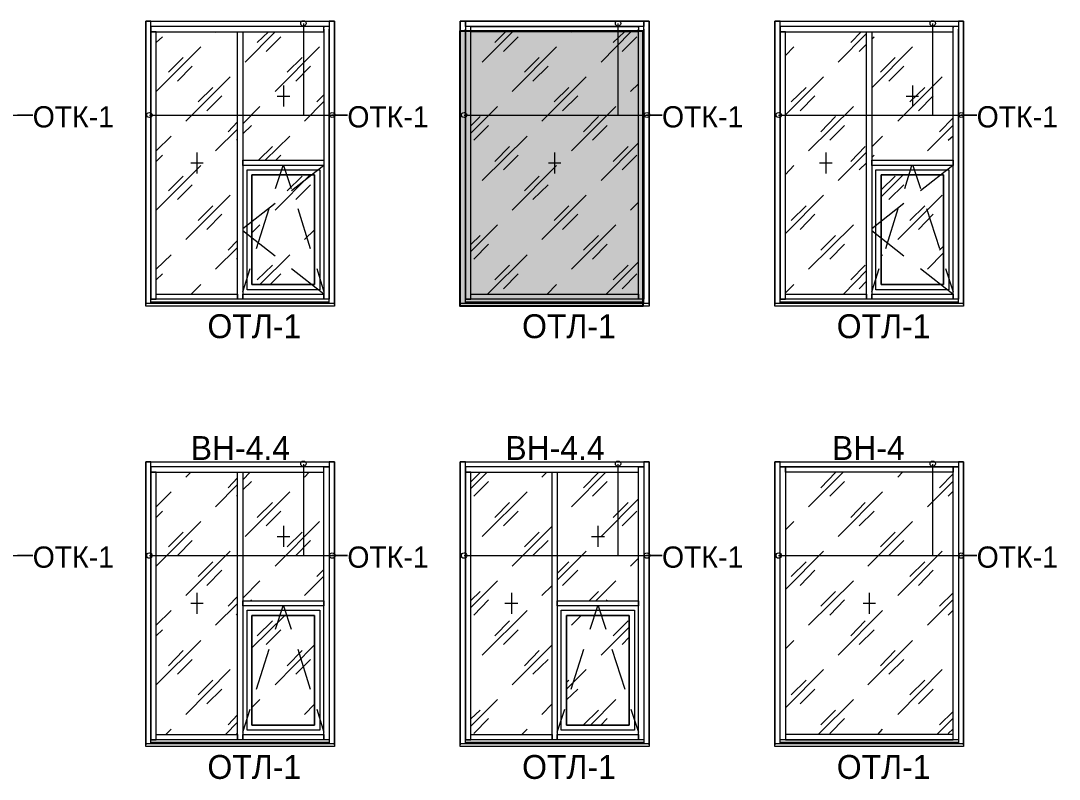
# Model space of a CAD drawing. Header units: millimetres. Extents: x 2294 to 908349, y -83289 to 219220.
# Drawn here: x 349630 to 359859, y -32815 to -25345 of the extents above; entities that cross this region are included whole.
import ezdxf

# ---------------------------------------------------------------- set-up
doc = ezdxf.new("R2010")
doc.units = ezdxf.units.MM
doc.layers.add('PDF _Геометрия', color=7, linetype='Continuous')
doc.layers.add('PDF _Текст', color=7, linetype='Continuous')

msp = doc.modelspace()

# ---------------------------------------------------------------- hatches: boundary and pattern name
at = {"transparency": 33554551}
h = msp.add_hatch(color=3, dxfattribs=at)
h.dxf.hatch_style = 1
h.paths.add_polyline_path([(353958.2, -25442.1), (355757.2, -25442.1), (355757.2, -28155.5), (353958.2, -28155.5)])

# ---------------------------------------------------------------- linework, layer by layer
msp.add_lwpolyline([(353958.2, -25442.1), (355757.2, -25442.1), (355757.2, -28155.5), (353958.2, -28155.5)], close=True)
at = {"layer": 'PDF _Геометрия', "lineweight": 9}
for points in [[(350911.2, -28129.3), (350911.2, -28059.3), (350911.2, -26743.5), (350911.2, -28085.6), (350963.7, -28085.6), (350963.7, -26743.5), (350963.7, -25453.9), (350911.2, -25453.9), (350911.2, -26743.5), (350911.2, -25427.7), (350911.2, -25349), (350863.1, -25349), (350863.1, -25427.7), (350863.1, -26743.5), (350863.1, -28059.3), (350863.1, -28138), (350863.1, -25349), (352721, -25349), (352721, -28138), (352721, -28059.3), (352721, -26743.5), (352721, -25427.7), (352721, -25349), (352668.6, -25349), (352668.6, -25427.7)], [(355768, -25427.7), (355768, -25349), (355820.5, -25349), (355820.5, -25427.7), (355820.5, -28059.3), (355820.5, -28138), (355820.5, -25349), (353958.2, -25349), (353958.2, -28138), (353958.2, -28059.3), (353958.2, -25427.7), (353958.2, -25349), (354010.6, -25349), (354010.6, -25427.7), (354010.6, -28085.6), (354063.1, -28085.6), (354063.1, -25427.7)], [(357110.1, -28129.3), (357110.1, -28059.3), (357110.1, -26743.5), (357110.1, -28085.6), (357162.6, -28085.6), (357162.6, -26743.5), (357162.6, -25453.9), (357110.1, -25453.9), (357110.1, -26743.5), (357110.1, -25427.7), (357110.1, -25349), (357057.6, -25349), (357057.6, -25427.7), (357057.6, -26743.5), (357057.6, -28059.3), (357057.6, -28138), (357057.6, -25349), (358915.6, -25349), (358915.6, -28138), (358915.6, -28059.3), (358915.6, -26743.5), (358915.6, -25427.7), (358915.6, -25349), (358867.5, -25349), (358867.5, -25427.7), (358867.5, -26743.5), (358867.5, -25427.7)], [(349315.6, -25370.8), (349315.6, -26275.7), (349748.4, -26275.7), (349599.7, -26275.7)], [(350963.7, -25458.3), (350968, -25453.9)], [(351549.5, -25458.3), (351553.8, -25453.9)], [(352616.1, -25427.7), (352616.1, -26743.5), (352616.1, -28085.6), (351816.1, -28085.6), (351816.1, -28037.5), (352616.1, -28037.5)], [(351842.3, -25751.2), (352135.2, -25453.9)], [(351960.4, -25558.8), (352069.7, -25453.9)], [(352668.6, -28129.3), (352668.6, -28059.3), (352668.6, -26743.5), (352668.6, -25427.7), (352668.6, -26743.5), (352668.6, -28085.6), (352616.1, -28085.6), (352616.1, -28037.5), (352297, -27788.3)], [(352415, -25370.8), (352415, -26275.7), (352847.8, -26275.7), (352694.8, -26275.7)], [(352616.1, -25401.4), (352616.1, -25410.2)], [(354010.6, -28129.3), (354010.6, -28059.3), (354010.6, -25427.7)], [(355715.6, -25410.2), (355715.6, -25401.4), (355715.6, -25453.9), (354063.1, -25453.9), (354063.1, -25401.4), (355715.6, -25401.4)], [(354063.1, -25410.2), (354063.1, -25401.4)], [(354176.8, -25751.2), (354474, -25453.9)], [(354299.2, -25558.8), (354404.1, -25453.9)], [(355055.5, -25458.3), (355059.8, -25453.9)], [(355348.3, -25751.2), (355641.2, -25453.9)], [(355466.4, -25558.8), (355575.7, -25453.9)], [(355510.1, -25370.8), (355510.1, -26275.7), (355947.3, -26275.7), (355794.3, -26275.7)], [(355768, -28129.3), (355768, -28059.3), (355768, -25427.7), (355768, -28085.6), (355715.6, -28085.6), (355715.6, -25427.7)], [(357389.9, -25458.3), (357394.2, -25453.9)], [(357805.2, -25558.8), (357910.1, -25453.9)], [(357888.2, -26813.5), (357962.6, -26743.5), (357962.6, -25453.9), (358015, -25453.9), (358015, -26743.5), (358015, -28085.6), (357962.6, -28085.6), (357962.6, -26743.5)], [(358561.5, -25458.3), (358561.5, -25453.9)], [(358609.5, -25370.8), (358609.5, -26275.7), (359046.7, -26275.7), (358893.7, -26275.7)], [(358815, -25401.4), (358815, -25410.2)], [(358867.5, -28129.3), (358867.5, -28059.3), (358867.5, -26743.5), (358867.5, -28085.6), (358815, -28085.6), (358815, -26743.5), (358815, -25427.7)], [(350963.7, -25558.8), (351024.9, -25502)], [(352047.8, -25646.2), (352192.1, -25502)], [(354386.6, -25646.2), (354530.9, -25502)], [(355553.8, -25646.2), (355698.1, -25502)], [(357682.8, -25751.2), (357962.6, -25471.4)], [(358015, -25523.8), (358036.9, -25502)], [(350963.7, -26039.7), (351405.2, -25602.5)], [(352135.2, -26039.7), (352572.4, -25602.5)], [(354469.7, -26039.7), (354906.8, -25602.5)], [(357162.6, -25685.6), (357245.6, -25602.5)], [(357888.2, -25646.2), (357962.6, -25576.3)], [(358015, -26004.7), (358412.8, -25602.5)], [(351086.1, -25851.7), (351230.3, -25707.4)], [(352253.3, -25851.7), (352401.9, -25707.4)], [(354592.1, -25851.7), (354736.3, -25707.4)], [(358098.1, -25851.7), (358242.3, -25707.4)], [(351173.5, -25939.1), (351317.8, -25790.5)], [(352340.7, -25939.1), (352485, -25790.5)], [(354675.1, -25939.1), (354823.8, -25790.5)], [(358181.1, -25939.1), (358329.8, -25790.5)], [(351256.6, -26332.6), (351693.7, -25895.4)], [(354762.6, -26332.6), (355199.7, -25895.4)], [(355636.9, -26039.7), (355715.6, -25965.4)], [(357162.6, -26271.4), (357538.5, -25895.4)], [(358268.6, -26332.6), (358705.7, -25895.4)], [(351379, -26144.6), (351523.2, -26000.3)], [(351462, -26232), (351610.7, -26083.4)], [(352218.3, -25982.9), (352218.3, -26188.3)], [(352546.2, -26144.6), (352616.1, -26074.7)], [(354885, -26144.6), (355029.2, -26000.3)], [(354968, -26232), (355116.7, -26083.4)], [(357219.4, -26144.6), (357368, -26000.3)], [(357306.8, -26232), (357451.1, -26083.4)], [(358386.6, -26144.6), (358535.2, -26000.3)], [(358412.8, -25982.9), (358412.8, -26188.3)], [(358474, -26232), (358618.3, -26083.4)], [(352157.1, -26087.8), (352279.5, -26087.8)], [(352423.8, -26332.6), (352616.1, -26140.2)], [(358351.6, -26087.8), (358474, -26087.8)], [(347798.6, -26275.7), (349748.4, -26275.7)], [(350898.1, -26275.7), (352847.8, -26275.7)], [(351816.1, -26358.8), (351986.6, -26188.3)], [(353997.5, -26275.7), (355947.3, -26275.7)], [(354063.1, -26450.6), (354325.4, -26188.3)], [(355055.5, -26625.5), (355492.6, -26188.3)], [(357092.6, -26275.7), (359046.7, -26275.7)], [(357389.9, -26625.5), (357831.4, -26188.3)], [(351671.9, -26437.5), (351763.7, -26341.3)], [(351816.1, -26459.4), (351903.5, -26376.3)], [(354063.1, -26380.7), (354154.9, -26288.9)], [(354093.7, -26520.6), (354238, -26376.3)], [(355173.5, -26437.5), (355322.1, -26288.9)], [(355260.9, -26520.6), (355405.2, -26376.3)], [(357512.3, -26437.5), (357656.5, -26288.9)], [(357599.7, -26520.6), (357744, -26376.3)], [(358561.5, -26625.5), (358815, -26371.9)], [(358679.5, -26437.5), (358815, -26302)], [(350963.7, -26625.5), (351112.3, -26481.2)], [(351549.5, -26625.5), (351763.7, -26411.3)], [(352039.1, -26717.3), (352279.5, -26481.2)], [(354176.8, -26918.4), (354618.3, -26481.2)], [(358015, -26586.1), (358119.9, -26481.2)], [(358766.9, -26520.6), (358815, -26476.8)], [(351754.9, -26520.6), (351763.7, -26511.8)], [(351973.5, -26717.3), (352109, -26581.8)], [(354299.2, -26730.4), (354443.4, -26581.8)], [(355348.3, -26918.4), (355715.6, -26546.8)], [(355466.4, -26730.4), (355615, -26581.8)], [(357805.2, -26730.4), (357949.4, -26581.8)], [(350963.7, -26730.4), (351024.9, -26669.2)], [(351365.8, -26643), (351365.8, -26848.4)], [(352144, -26717.3), (352192.1, -26669.2)], [(354386.6, -26813.5), (354530.9, -26669.2)], [(354889.3, -26643), (354889.3, -26848.4)], [(355553.8, -26813.5), (355698.1, -26669.2)], [(357560.4, -26643), (357560.4, -26848.4)], [(357682.8, -26918.4), (357962.6, -26638.6)], [(358015, -26691), (358036.9, -26669.2)], [(350963.7, -27211.3), (351405.2, -26769.7)], [(351304.6, -26743.5), (351427, -26743.5)], [(352139.6, -26997.1), (352213.9, -26769.7)], [(352218.3, -26769.7), (352292.6, -26997.1)], [(352616.1, -26769.7), (352297, -27018.9)], [(354469.7, -27211.3), (354906.8, -26769.7)], [(354828.1, -26743.5), (354950.5, -26743.5)], [(357162.6, -26857.2), (357245.6, -26769.7)], [(357499.2, -26743.5), (357621.6, -26743.5)], [(358338.5, -26997.1), (358408.5, -26769.7)], [(358417.2, -26769.7), (358491.5, -26997.1)], [(358810.6, -26769.7), (358491.5, -27018.9)], [(351086.1, -27018.9), (351230.3, -26874.7)], [(352135.2, -27211.3), (352480.6, -26861.5)], [(352253.3, -27018.9), (352401.9, -26874.7)], [(354592.1, -27018.9), (354736.3, -26874.7)], [(358106.8, -27080.1), (358321, -26861.5)], [(358106.8, -27010.2), (358242.3, -26874.7)], [(351173.5, -27106.3), (351317.8, -26962.1)], [(352340.7, -27106.3), (352485, -26962.1)], [(354675.1, -27106.3), (354823.8, -26962.1)], [(358181.1, -27106.3), (358329.8, -26962.1)], [(351256.6, -27499.8), (351693.7, -27062.6)], [(354762.6, -27499.8), (355199.7, -27062.6)], [(357162.6, -27438.6), (357538.5, -27062.6)], [(358268.6, -27499.8), (358705.7, -27062.6)], [(351379, -27311.8), (351523.2, -27167.5)], [(352135.2, -27145.7), (351816.1, -27394.9)], [(351951.6, -27587.2), (352078.4, -27193.8)], [(352358.2, -27193.8), (352480.6, -27587.2)], [(354885, -27311.8), (355029.2, -27167.5)], [(355636.9, -27211.3), (355715.6, -27132.6)], [(357219.4, -27311.8), (357368, -27167.5)], [(358329.8, -27145.7), (358015, -27394.9)], [(358150.5, -27587.2), (358272.9, -27193.8)], [(358386.6, -27311.8), (358535.2, -27167.5)], [(358552.7, -27193.8), (358679.5, -27587.2)], [(351462, -27399.2), (351610.7, -27250.6)], [(354968, -27399.2), (355116.7, -27250.6)], [(357306.8, -27399.2), (357451.1, -27250.6)], [(358474, -27399.2), (358618.3, -27250.6)], [(352135.2, -27661.5), (351816.1, -27412.4)], [(351907.9, -27434.2), (351986.6, -27355.5)], [(352423.8, -27499.8), (352524.3, -27403.6)], [(354063.1, -27617.8), (354325.4, -27355.5)], [(355055.5, -27792.7), (355492.6, -27355.5)], [(357389.9, -27792.7), (357831.4, -27355.5)], [(358329.8, -27661.5), (358015, -27412.4)], [(351671.9, -27604.7), (351763.7, -27508.5)], [(354063.1, -27547.9), (354154.9, -27460.4)], [(355173.5, -27604.7), (355322.1, -27460.4)], [(357512.3, -27604.7), (357656.5, -27460.4)], [(351549.5, -27792.7), (351763.7, -27578.5)], [(354093.7, -27692.1), (354238, -27543.5)], [(355260.9, -27692.1), (355405.2, -27543.5)], [(357599.7, -27692.1), (357744, -27543.5)], [(358679.5, -27604.7), (358718.8, -27565.4)], [(350963.7, -27792.7), (351112.3, -27648.4)], [(351754.9, -27692.1), (351763.7, -27683.4)], [(351986.6, -27941.3), (352279.5, -27648.4)], [(354229.2, -28037.5), (354618.3, -27648.4)], [(355396.4, -28037.5), (355715.6, -27718.4)], [(358106.8, -27661.5), (358119.9, -27648.4)], [(358561.5, -27792.7), (358718.8, -27630.9)], [(351816.1, -28015.6), (351890.4, -27783.9)], [(351960.4, -27897.6), (352109, -27753.3)], [(352546.2, -27783.9), (352616.1, -28015.6)], [(354299.2, -27897.6), (354443.4, -27753.3)], [(355466.4, -27897.6), (355615, -27753.3)], [(357735.2, -28037.5), (357962.6, -27805.8)], [(357805.2, -27897.6), (357949.4, -27753.3)], [(358015, -28015.6), (358085, -27783.9)], [(358810.6, -28037.5), (358491.5, -27788.3)], [(358740.7, -27783.9), (358815, -28015.6)], [(350963.7, -27897.6), (351024.9, -27836.4)], [(352087.2, -27941.3), (352192.1, -27836.4)], [(354386.6, -27985), (354530.9, -27836.4)], [(355553.8, -27985), (355698.1, -27836.4)], [(357888.2, -27985), (357962.6, -27910.7)], [(351309, -28037.5), (351405.2, -27941.3)], [(354815, -28037.5), (354906.8, -27941.3)], [(357162.6, -28024.4), (357245.6, -27941.3)], [(358412.8, -27941.3), (358412.8, -27941.3)], [(352721, -28124.9), (352721, -28129.3), (350863.1, -28129.3), (350863.1, -28124.9)], [(352721, -28129.3), (352721, -28155.5), (350863.1, -28155.5), (350863.1, -28129.3)], [(352668.6, -28085.6), (350911.2, -28085.6)], [(352668.6, -28116.2), (350911.2, -28116.2), (352668.6, -28116.2)], [(352668.6, -28116.2), (350911.2, -28116.2)], [(355820.5, -28124.9), (355820.5, -28129.3), (353958.2, -28129.3), (353958.2, -28124.9)], [(355820.5, -28129.3), (355820.5, -28155.5), (353958.2, -28155.5), (353958.2, -28129.3)], [(355768, -28085.6), (354010.6, -28085.6)], [(355768, -28116.2), (354010.6, -28116.2), (355768, -28116.2)], [(355768, -28116.2), (354010.6, -28116.2)], [(358915.6, -28124.9), (358915.6, -28129.3), (357057.6, -28129.3), (357057.6, -28124.9)], [(358915.6, -28129.3), (358915.6, -28155.5), (357057.6, -28155.5), (357057.6, -28129.3)], [(358867.5, -28085.6), (357110.1, -28085.6)], [(358867.5, -28116.2), (357110.1, -28116.2), (358867.5, -28116.2)], [(358867.5, -28116.2), (357110.1, -28116.2)], [(350863.1, -28151.2), (350863.1, -28146.8)], [(352721, -28146.8), (352721, -28151.2)], [(353958.2, -28151.2), (353958.2, -28146.8)], [(355820.5, -28146.8), (355820.5, -28151.2)], [(357057.6, -28151.2), (357057.6, -28146.8)], [(358915.6, -28146.8), (358915.6, -28151.2)], [(349315.6, -29711.8), (349315.6, -30612.3), (349748.4, -30612.3), (349599.7, -30612.3)], [(350911.2, -32465.9), (350911.2, -32400.3), (350911.2, -31080.1), (350911.2, -32426.6), (350963.7, -32426.6), (350963.7, -31080.1), (350963.7, -29790.5), (350911.2, -29790.5), (350911.2, -31080.1), (350911.2, -29764.3), (350911.2, -29689.9), (350863.1, -29689.9), (350863.1, -29764.3), (350863.1, -31080.1), (350863.1, -32400.3), (350863.1, -32474.6), (350863.1, -29689.9), (352721, -29689.9), (352721, -32474.6), (352721, -32400.3), (352721, -31080.1), (352721, -29764.3), (352721, -29689.9), (352668.6, -29689.9), (352668.6, -29764.3), (352668.6, -31080.1), (352668.6, -32400.3), (352668.6, -32465.9)], [(352415, -29711.8), (352415, -30612.3), (352847.8, -30612.3), (352694.8, -30612.3)], [(354010.6, -32465.9), (354010.6, -32400.3), (354010.6, -31080.1), (354010.6, -32426.6), (354063.1, -32426.6), (354063.1, -31080.1), (354063.1, -29790.5), (354010.6, -29790.5), (354010.6, -31080.1), (354010.6, -29764.3), (354010.6, -29689.9), (353958.2, -29689.9), (353958.2, -29764.3), (353958.2, -31080.1), (353958.2, -32400.3), (353958.2, -32474.6), (353958.2, -29689.9), (355820.5, -29689.9), (355820.5, -32474.6), (355820.5, -32400.3), (355820.5, -31080.1), (355820.5, -29764.3), (355820.5, -29689.9), (355768, -29689.9), (355768, -29764.3), (355768, -31080.1), (355768, -32400.3), (355768, -32465.9)], [(355510.1, -29711.8), (355510.1, -30612.3), (355947.3, -30612.3), (355794.3, -30612.3)], [(357110.1, -32465.9), (357110.1, -32400.3), (357110.1, -29764.3), (357110.1, -29689.9), (357057.6, -29689.9), (357057.6, -29764.3), (357057.6, -32400.3), (357057.6, -32474.6), (357057.6, -29689.9), (358915.6, -29689.9), (358915.6, -32474.6), (358915.6, -32400.3), (358915.6, -29764.3), (358915.6, -29689.9), (358867.5, -29689.9), (358867.5, -29764.3), (358867.5, -32426.6), (358815, -32426.6), (358815, -32374.1), (357162.6, -32374.1), (357162.6, -32426.6), (358815, -32426.6), (358815, -29764.3), (358815, -29738), (358867.5, -29738), (357136.3, -29738), (357110.1, -29738), (357110.1, -29689.9), (357136.3, -29689.9), (358867.5, -29689.9), (358867.5, -29738)], [(358867.5, -32426.6), (357110.1, -32426.6), (357110.1, -29764.3), (357110.1, -29738), (357162.6, -29738), (357162.6, -29764.3), (357162.6, -32426.6), (357110.1, -32426.6)], [(358609.5, -29711.8), (358609.5, -30612.3), (359046.7, -30612.3), (358893.7, -30612.3)], [(358867.5, -29764.3), (358867.5, -32400.3), (358867.5, -32465.9)], [(351256.6, -29838.6), (351304.6, -29790.5)], [(351671.9, -29943.5), (351763.7, -29847.3)], [(351816.1, -29864.8), (351890.4, -29790.5)], [(352423.8, -29838.6), (352471.9, -29790.5)], [(354063.1, -29952.2), (354224.9, -29790.5)], [(354063.1, -29886.7), (354154.9, -29794.9)], [(354762.6, -29838.6), (354810.6, -29790.5)], [(355055.5, -30131.5), (355392.1, -29790.5)], [(355173.5, -29943.5), (355322.1, -29794.9)], [(357389.9, -30131.5), (357730.9, -29790.5)], [(357512.3, -29943.5), (357656.5, -29794.9)], [(358268.6, -29838.6), (358316.6, -29790.5)], [(358679.5, -29943.5), (358815, -29808)], [(351549.5, -30131.5), (351763.7, -29912.9)], [(351816.1, -29965.4), (351903.5, -29882.3)], [(354093.7, -30026.6), (354238, -29882.3)], [(355260.9, -30026.6), (355405.2, -29882.3)], [(357599.7, -30026.6), (357744, -29882.3)], [(358561.5, -30131.5), (358815, -29877.9)], [(350963.7, -30131.5), (351112.3, -29982.8)], [(351754.9, -30026.6), (351763.7, -30017.8)], [(351842.3, -30424.4), (352279.5, -29982.8)], [(354176.8, -30424.4), (354618.3, -29982.8)], [(355348.3, -30424.4), (355715.6, -30052.8)], [(357682.8, -30424.4), (358119.9, -29982.8)], [(358766.9, -30026.6), (358815, -29978.5)], [(350963.7, -30236.4), (351024.9, -30175.2)], [(351960.4, -30236.4), (352109, -30087.8)], [(352047.8, -30319.5), (352192.1, -30175.2)], [(354299.2, -30236.4), (354443.4, -30087.8)], [(354386.6, -30319.5), (354530.9, -30175.2)], [(355466.4, -30236.4), (355615, -30087.8)], [(355553.8, -30319.5), (355698.1, -30175.2)], [(357805.2, -30236.4), (357949.4, -30087.8)], [(357888.2, -30319.5), (358036.9, -30175.2)], [(350963.7, -30717.3), (351405.2, -30275.7)], [(352135.2, -30717.3), (352572.4, -30275.7)], [(357162.6, -30358.8), (357245.6, -30275.7)], [(357975.7, -30717.3), (358412.8, -30275.7)], [(352218.3, -30319.5), (352218.3, -30524.9)], [(354469.7, -30717.3), (354863.1, -30323.8)], [(355313.4, -30319.5), (355313.4, -30524.9)], [(351086.1, -30524.9), (351230.3, -30380.7)], [(351173.5, -30612.3), (351317.8, -30463.7)], [(352157.1, -30424.4), (352279.5, -30424.4)], [(352253.3, -30524.9), (352401.9, -30380.7)], [(352340.7, -30612.3), (352485, -30463.7)], [(354592.1, -30524.9), (354736.3, -30380.7)], [(354675.1, -30612.3), (354823.8, -30463.7)], [(355252.2, -30424.4), (355379, -30424.4)], [(358098.1, -30524.9), (358242.3, -30380.7)], [(358181.1, -30612.3), (358329.8, -30463.7)], [(351256.6, -31005.8), (351693.7, -30568.6)], [(354915.6, -30852.8), (355199.7, -30568.6)], [(357162.6, -30944.6), (357538.5, -30568.6)], [(358268.6, -31005.8), (358705.7, -30568.6)], [(347798.6, -30612.3), (349748.4, -30612.3)], [(350898.1, -30612.3), (352847.8, -30612.3)], [(351379, -30817.8), (351523.2, -30673.6)], [(353997.5, -30612.3), (355947.3, -30612.3)], [(354915.6, -30787.2), (355029.2, -30673.6)], [(355636.9, -30717.3), (355715.6, -30638.6)], [(357092.6, -30612.3), (359046.7, -30612.3)], [(357219.4, -30817.8), (357368, -30673.6)], [(358386.6, -30817.8), (358535.2, -30673.6)], [(351462, -30905.2), (351610.7, -30756.6)], [(352546.2, -30817.8), (352616.1, -30747.9)], [(354968, -30905.2), (355116.7, -30756.6)], [(357306.8, -30905.2), (357451.1, -30756.6)], [(358474, -30905.2), (358618.3, -30756.6)], [(351816.1, -31032), (351986.6, -30861.5)], [(352423.8, -31005.8), (352616.1, -30813.4)], [(354063.1, -31123.8), (354325.4, -30861.5)], [(355295.9, -31058.2), (355492.6, -30861.5)], [(357389.9, -31298.7), (357831.4, -30861.5)], [(351365.8, -30979.6), (351365.8, -31185)], [(354063.1, -31053.9), (354154.9, -30966.4)], [(354465.3, -30979.6), (354465.3, -31185)], [(354762.6, -31005.8), (354863.1, -30905.2)], [(355230.3, -31058.2), (355322.1, -30966.4)], [(357512.3, -31110.7), (357656.5, -30966.4)], [(357988.8, -30979.6), (357988.8, -31185)], [(358679.5, -31110.7), (358815, -30979.6)], [(351304.6, -31080.1), (351427, -31080.1)], [(351549.5, -31298.7), (351763.7, -31084.5)], [(351671.9, -31110.7), (351763.7, -31014.5)], [(351894.8, -31058.2), (351903.5, -31049.5)], [(354093.7, -31198.1), (354238, -31049.5)], [(354399.7, -31080.1), (354526.5, -31080.1)], [(355400.8, -31058.2), (355405.2, -31049.5)], [(357599.7, -31198.1), (357744, -31049.5)], [(357927.6, -31080.1), (358050, -31080.1)], [(358561.5, -31298.7), (358815, -31045.1)], [(350963.7, -31298.7), (351112.3, -31154.4)], [(351754.9, -31198.1), (351763.7, -31185)], [(352139.6, -31338), (352213.9, -31106.3)], [(352218.3, -31106.3), (352292.6, -31338)], [(354176.8, -31591.6), (354618.3, -31154.4)], [(355239.1, -31338), (355313.4, -31106.3)], [(355317.7, -31106.3), (355392.1, -31338)], [(357682.8, -31591.6), (358119.9, -31154.4)], [(358766.9, -31198.1), (358815, -31150.1)], [(351907.9, -31521.6), (352231.4, -31202.5)], [(351960.4, -31403.6), (352109, -31255)], [(354299.2, -31403.6), (354443.4, -31255)], [(355055.5, -31298.7), (355151.6, -31202.5)], [(355466.4, -31403.6), (355615, -31255)], [(357805.2, -31403.6), (357949.4, -31255)], [(350963.7, -31403.6), (351024.9, -31342.4)], [(352047.8, -31486.7), (352192.1, -31342.4)], [(354386.6, -31486.7), (354530.9, -31342.4)], [(355348.3, -31591.6), (355623.8, -31316.2)], [(357888.2, -31486.7), (358036.9, -31342.4)], [(350963.7, -31884.5), (351405.2, -31447.3)], [(352135.2, -31884.5), (352524.3, -31491)], [(354469.7, -31884.5), (354863.1, -31491)], [(355553.8, -31486.7), (355623.8, -31416.7)], [(357162.6, -31530.4), (357245.6, -31447.3)], [(357975.7, -31884.5), (358412.8, -31447.3)], [(351086.1, -31696.5), (351230.3, -31547.9)], [(351951.6, -31928.2), (352078.4, -31534.8)], [(352253.3, -31696.5), (352401.9, -31547.9)], [(352358.2, -31534.8), (352480.6, -31928.2)], [(354592.1, -31696.5), (354736.3, -31547.9)], [(355051.1, -31928.2), (355177.9, -31534.8)], [(355453.3, -31534.8), (355580, -31928.2)], [(358098.1, -31696.5), (358242.3, -31547.9)], [(351173.5, -31779.6), (351317.8, -31635.3)], [(352340.7, -31779.6), (352485, -31635.3)], [(354675.1, -31779.6), (354823.8, -31635.3)], [(358181.1, -31779.6), (358329.8, -31635.3)], [(351256.6, -32177.4), (351693.7, -31735.8)], [(355007.4, -31928.2), (355199.7, -31735.8)], [(357162.6, -32111.8), (357538.5, -31735.8)], [(358268.6, -32177.4), (358705.7, -31735.8)], [(351379, -31985), (351523.2, -31840.8)], [(355007.4, -31862.6), (355029.2, -31840.8)], [(357219.4, -31985), (357368, -31840.8)], [(358386.6, -31985), (358535.2, -31840.8)], [(351462, -32072.5), (351610.7, -31928.2)], [(355007.4, -32033.1), (355116.7, -31928.2)], [(357306.8, -32072.5), (357451.1, -31928.2)], [(358474, -32072.5), (358618.3, -31928.2)], [(351907.9, -32107.4), (351986.6, -32028.7)], [(352423.8, -32177.4), (352524.3, -32076.8)], [(354063.1, -32291), (354325.4, -32028.7)], [(354762.6, -32177.4), (354863.1, -32072.5)], [(355243.4, -32282.3), (355492.6, -32028.7)], [(357486, -32374.1), (357831.4, -32028.7)], [(351671.9, -32277.9), (351763.7, -32181.7)], [(351816.1, -32352.2), (351890.4, -32124.9)], [(352546.2, -32124.9), (352616.1, -32352.2)], [(354063.1, -32221.1), (354154.9, -32133.7)], [(354093.7, -32365.3), (354238, -32216.7)], [(354915.6, -32352.2), (354989.9, -32124.9)], [(355173.5, -32277.9), (355322.1, -32133.7)], [(355344, -32282.3), (355405.2, -32216.7)], [(355641.2, -32124.9), (355715.6, -32352.2)], [(357512.3, -32277.9), (357656.5, -32133.7)], [(357599.7, -32365.3), (357744, -32216.7)], [(358653.3, -32374.1), (358815, -32212.3)], [(358679.5, -32277.9), (358815, -32146.8)], [(351059.8, -32374.1), (351112.3, -32321.6)], [(351645.6, -32374.1), (351763.7, -32251.7)], [(354565.8, -32374.1), (354618.3, -32321.6)], [(358071.8, -32374.1), (358119.9, -32321.6)], [(358766.9, -32365.3), (358815, -32317.3)], [(351754.9, -32365.3), (351763.7, -32356.6)], [(352721, -32461.5), (352721, -32465.9), (350863.1, -32465.9), (350863.1, -32461.5)], [(352721, -32465.9), (352721, -32492.1), (350863.1, -32492.1), (350863.1, -32465.9)], [(350863.1, -32492.1), (350863.1, -32483.4)], [(352668.6, -32426.6), (350911.2, -32426.6)], [(352668.6, -32452.8), (350911.2, -32452.8), (352668.6, -32452.8)], [(352668.6, -32452.8), (350911.2, -32452.8)], [(352721, -32483.4), (352721, -32492.1)], [(355820.5, -32461.5), (355820.5, -32465.9), (353958.2, -32465.9), (353958.2, -32461.5)], [(355820.5, -32465.9), (355820.5, -32492.1), (353958.2, -32492.1), (353958.2, -32465.9)], [(353958.2, -32492.1), (353958.2, -32483.4)], [(355768, -32426.6), (354010.6, -32426.6)], [(355768, -32452.8), (354010.6, -32452.8), (355768, -32452.8)], [(355768, -32452.8), (354010.6, -32452.8)], [(355820.5, -32483.4), (355820.5, -32492.1)], [(358915.6, -32461.5), (358915.6, -32465.9), (357057.6, -32465.9), (357057.6, -32461.5)], [(358915.6, -32465.9), (358915.6, -32492.1), (357057.6, -32492.1), (357057.6, -32465.9)], [(357057.6, -32492.1), (357057.6, -32483.4)], [(358867.5, -32452.8), (357110.1, -32452.8), (358867.5, -32452.8)], [(358867.5, -32452.8), (357110.1, -32452.8)], [(358915.6, -32483.4), (358915.6, -32492.1)]]:
    msp.add_lwpolyline(points, dxfattribs=at)
for points in [[(351789.9, -25401.4), (350911.2, -25401.4), (350911.2, -25453.9), (351789.9, -25453.9), (352616.1, -25453.9), (352616.1, -25401.4), (351789.9, -25401.4), (350937.4, -25401.4), (350911.2, -25401.4), (350911.2, -25349), (350937.4, -25349), (351789.9, -25349), (352642.3, -25349), (352668.6, -25349), (352668.6, -25401.4), (352642.3, -25401.4)], [(354036.9, -25349), (355768, -25349), (355768, -25401.4), (354036.9, -25401.4), (354010.6, -25401.4), (354010.6, -25349)], [(357988.8, -25401.4), (357110.1, -25401.4), (357110.1, -25453.9), (357988.8, -25453.9), (358815, -25453.9), (358815, -25401.4), (357988.8, -25401.4), (357136.3, -25401.4), (357110.1, -25401.4), (357110.1, -25349), (357136.3, -25349), (357988.8, -25349), (358841.2, -25349), (358867.5, -25349), (358867.5, -25401.4), (358841.2, -25401.4)], [(351816.1, -28085.6), (351763.7, -28085.6), (350963.7, -28085.6), (350963.7, -28037.5), (351763.7, -28037.5), (351763.7, -28085.6), (351763.7, -26743.5), (351763.7, -25453.9), (351816.1, -25453.9), (351816.1, -26743.5)], [(352616.1, -26769.7), (351816.1, -26769.7), (351816.1, -26717.3), (352616.1, -26717.3)], [(358815, -26769.7), (358015, -26769.7), (358015, -26717.3), (358815, -26717.3)], [(351859.8, -26813.5), (352576.8, -26813.5), (352576.8, -27993.8), (351859.8, -27993.8)], [(352576.8, -26813.5), (352576.8, -27993.8), (351859.8, -27993.8), (351859.8, -26813.5)], [(352524.3, -26861.5), (351907.9, -26861.5), (351907.9, -27941.3), (352524.3, -27941.3)], [(351907.9, -27941.3), (351907.9, -26861.5), (352524.3, -26861.5), (352524.3, -27941.3)], [(358054.4, -26813.5), (358771.3, -26813.5), (358771.3, -27993.8), (358054.4, -27993.8)], [(358771.3, -26813.5), (358771.3, -27993.8), (358054.4, -27993.8), (358054.4, -26813.5)], [(358718.8, -26861.5), (358106.8, -26861.5), (358106.8, -27941.3), (358718.8, -27941.3)], [(358106.8, -27941.3), (358106.8, -26861.5), (358718.8, -26861.5), (358718.8, -27941.3)], [(355715.6, -28085.6), (354063.1, -28085.6), (354063.1, -28037.5), (355715.6, -28037.5)], [(357962.6, -28085.6), (357162.6, -28085.6), (357162.6, -28037.5), (357962.6, -28037.5)], [(358815, -28085.6), (358015, -28085.6), (358015, -28037.5), (358815, -28037.5)], [(351789.9, -29738), (350911.2, -29738), (350911.2, -29790.5), (351789.9, -29790.5), (352616.1, -29790.5), (352616.1, -29738), (351789.9, -29738), (350937.4, -29738), (350911.2, -29738), (350911.2, -29689.9), (350937.4, -29689.9), (351789.9, -29689.9), (352642.3, -29689.9), (352668.6, -29689.9), (352668.6, -29738), (352642.3, -29738)], [(352616.1, -29764.3), (352616.1, -29738), (352668.6, -29738), (352668.6, -29764.3), (352668.6, -31080.1), (352668.6, -32426.6), (352616.1, -32426.6), (352616.1, -31080.1)], [(354889.3, -29738), (354010.6, -29738), (354010.6, -29790.5), (354889.3, -29790.5), (355715.6, -29790.5), (355715.6, -29738), (354889.3, -29738), (354036.9, -29738), (354010.6, -29738), (354010.6, -29689.9), (354036.9, -29689.9), (354889.3, -29689.9), (355741.8, -29689.9), (355768, -29689.9), (355768, -29738), (355741.8, -29738)], [(355715.6, -29764.3), (355715.6, -29738), (355768, -29738), (355768, -29764.3), (355768, -31080.1), (355768, -32426.6), (355715.6, -32426.6), (355715.6, -31080.1)], [(358815, -29790.5), (357162.6, -29790.5), (357162.6, -29738), (358815, -29738)], [(351816.1, -32426.6), (351763.7, -32426.6), (350963.7, -32426.6), (350963.7, -32374.1), (351763.7, -32374.1), (351763.7, -32426.6), (351763.7, -31080.1), (351763.7, -29790.5), (351816.1, -29790.5), (351816.1, -31080.1)], [(354915.6, -32426.6), (354863.1, -32426.6), (354063.1, -32426.6), (354063.1, -32374.1), (354863.1, -32374.1), (354863.1, -32426.6), (354863.1, -31080.1), (354863.1, -29790.5), (354915.6, -29790.5), (354915.6, -31080.1)], [(352616.1, -31106.3), (351816.1, -31106.3), (351816.1, -31058.2), (352616.1, -31058.2)], [(355715.6, -31106.3), (354915.6, -31106.3), (354915.6, -31058.2), (355715.6, -31058.2)], [(351859.8, -31150.1), (352576.8, -31150.1), (352576.8, -32330.4), (351859.8, -32330.4)], [(352576.8, -31150.1), (352576.8, -32330.4), (351859.8, -32330.4), (351859.8, -31150.1)], [(354954.9, -31150.1), (355676.2, -31150.1), (355676.2, -32330.4), (354954.9, -32330.4)], [(355676.2, -31150.1), (355676.2, -32330.4), (354954.9, -32330.4), (354954.9, -31150.1)], [(352524.3, -31202.5), (351907.9, -31202.5), (351907.9, -32282.3), (352524.3, -32282.3)], [(351907.9, -32282.3), (351907.9, -31202.5), (352524.3, -31202.5), (352524.3, -32282.3)], [(355623.8, -31202.5), (355007.4, -31202.5), (355007.4, -32282.3), (355623.8, -32282.3)], [(355007.4, -32282.3), (355007.4, -31202.5), (355623.8, -31202.5), (355623.8, -32282.3)], [(352616.1, -32426.6), (351816.1, -32426.6), (351816.1, -32374.1), (352616.1, -32374.1)], [(355715.6, -32426.6), (354915.6, -32426.6), (354915.6, -32374.1), (355715.6, -32374.1)]]:
    msp.add_lwpolyline(points, close=True, dxfattribs=at)
for points in [[(352388.8, -25370.8), (352388.8, -25353.3), (352397.5, -25344.6), (352415, -25344.6)], [(352388.8, -25370.8), (352388.8, -25353.3), (352397.5, -25344.6), (352415, -25344.6)], [(352415, -25344.6), (352428.1, -25344.6), (352441.3, -25353.3), (352441.3, -25370.8)], [(352415, -25344.6), (352428.1, -25344.6), (352441.3, -25353.3), (352441.3, -25370.8)], [(355488.2, -25370.8), (355488.2, -25353.3), (355497, -25344.6), (355514.5, -25344.6)], [(355488.2, -25370.8), (355488.2, -25353.3), (355497, -25344.6), (355514.5, -25344.6)], [(355514.5, -25344.6), (355527.6, -25344.6), (355540.7, -25353.3), (355540.7, -25370.8)], [(355514.5, -25344.6), (355527.6, -25344.6), (355540.7, -25353.3), (355540.7, -25370.8)], [(358587.7, -25370.8), (358587.7, -25353.3), (358596.4, -25344.6), (358613.9, -25344.6)], [(358587.7, -25370.8), (358587.7, -25353.3), (358596.4, -25344.6), (358613.9, -25344.6)], [(358613.9, -25344.6), (358627, -25344.6), (358640.1, -25353.3), (358640.1, -25370.8)], [(358613.9, -25344.6), (358627, -25344.6), (358640.1, -25353.3), (358640.1, -25370.8)], [(352415, -25397.1), (352397.5, -25397.1), (352388.8, -25383.9), (352388.8, -25370.8)], [(352415, -25397.1), (352397.5, -25397.1), (352388.8, -25383.9), (352388.8, -25370.8)], [(352441.3, -25370.8), (352441.3, -25383.9), (352428.1, -25397.1), (352415, -25397.1)], [(352441.3, -25370.8), (352441.3, -25383.9), (352428.1, -25397.1), (352415, -25397.1)], [(355514.5, -25397.1), (355497, -25397.1), (355488.2, -25383.9), (355488.2, -25370.8)], [(355514.5, -25397.1), (355497, -25397.1), (355488.2, -25383.9), (355488.2, -25370.8)], [(355540.7, -25370.8), (355540.7, -25383.9), (355527.6, -25397.1), (355514.5, -25397.1)], [(355540.7, -25370.8), (355540.7, -25383.9), (355527.6, -25397.1), (355514.5, -25397.1)], [(358613.9, -25397.1), (358596.4, -25397.1), (358587.7, -25383.9), (358587.7, -25370.8)], [(358613.9, -25397.1), (358596.4, -25397.1), (358587.7, -25383.9), (358587.7, -25370.8)], [(358640.1, -25370.8), (358640.1, -25383.9), (358627, -25397.1), (358613.9, -25397.1)], [(358640.1, -25370.8), (358640.1, -25383.9), (358627, -25397.1), (358613.9, -25397.1)], [(350871.9, -26271.4), (350871.9, -26258.3), (350880.6, -26249.5), (350898.1, -26249.5)], [(350871.9, -26271.4), (350871.9, -26258.3), (350880.6, -26249.5), (350898.1, -26249.5)], [(350898.1, -26297.6), (350880.6, -26297.6), (350871.9, -26284.5), (350871.9, -26271.4)], [(350898.1, -26297.6), (350880.6, -26297.6), (350871.9, -26284.5), (350871.9, -26271.4)], [(350898.1, -26249.5), (350911.2, -26249.5), (350924.3, -26258.3), (350924.3, -26271.4)], [(350898.1, -26249.5), (350911.2, -26249.5), (350924.3, -26258.3), (350924.3, -26271.4)], [(350924.3, -26271.4), (350924.3, -26284.5), (350911.2, -26297.6), (350898.1, -26297.6)], [(350924.3, -26271.4), (350924.3, -26284.5), (350911.2, -26297.6), (350898.1, -26297.6)], [(352672.9, -26271.4), (352672.9, -26258.3), (352681.7, -26249.5), (352699.2, -26249.5)], [(352672.9, -26271.4), (352672.9, -26258.3), (352681.7, -26249.5), (352699.2, -26249.5)], [(352699.2, -26297.6), (352681.7, -26297.6), (352672.9, -26284.5), (352672.9, -26271.4)], [(352699.2, -26297.6), (352681.7, -26297.6), (352672.9, -26284.5), (352672.9, -26271.4)], [(352699.2, -26249.5), (352712.3, -26249.5), (352725.4, -26258.3), (352725.4, -26271.4)], [(352699.2, -26249.5), (352712.3, -26249.5), (352725.4, -26258.3), (352725.4, -26271.4)], [(352725.4, -26271.4), (352725.4, -26284.5), (352712.3, -26297.6), (352699.2, -26297.6)], [(352725.4, -26271.4), (352725.4, -26284.5), (352712.3, -26297.6), (352699.2, -26297.6)], [(353971.3, -26271.4), (353971.3, -26258.3), (353980, -26249.5), (353997.5, -26249.5)], [(353971.3, -26271.4), (353971.3, -26258.3), (353980, -26249.5), (353997.5, -26249.5)], [(353997.5, -26297.6), (353980, -26297.6), (353971.3, -26284.5), (353971.3, -26271.4)], [(353997.5, -26297.6), (353980, -26297.6), (353971.3, -26284.5), (353971.3, -26271.4)], [(353997.5, -26249.5), (354010.6, -26249.5), (354023.8, -26258.3), (354023.8, -26271.4)], [(353997.5, -26249.5), (354010.6, -26249.5), (354023.8, -26258.3), (354023.8, -26271.4)], [(354023.8, -26271.4), (354023.8, -26284.5), (354010.6, -26297.6), (353997.5, -26297.6)], [(354023.8, -26271.4), (354023.8, -26284.5), (354010.6, -26297.6), (353997.5, -26297.6)], [(355772.4, -26271.4), (355772.4, -26258.3), (355781.1, -26249.5), (355798.6, -26249.5)], [(355772.4, -26271.4), (355772.4, -26258.3), (355781.1, -26249.5), (355798.6, -26249.5)], [(355798.6, -26297.6), (355781.1, -26297.6), (355772.4, -26284.5), (355772.4, -26271.4)], [(355798.6, -26297.6), (355781.1, -26297.6), (355772.4, -26284.5), (355772.4, -26271.4)], [(355798.6, -26249.5), (355811.7, -26249.5), (355824.9, -26258.3), (355824.9, -26271.4)], [(355798.6, -26249.5), (355811.7, -26249.5), (355824.9, -26258.3), (355824.9, -26271.4)], [(355824.9, -26271.4), (355824.9, -26284.5), (355811.7, -26297.6), (355798.6, -26297.6)], [(355824.9, -26271.4), (355824.9, -26284.5), (355811.7, -26297.6), (355798.6, -26297.6)], [(357070.7, -26271.4), (357070.7, -26258.3), (357079.5, -26249.5), (357097, -26249.5)], [(357070.7, -26271.4), (357070.7, -26258.3), (357079.5, -26249.5), (357097, -26249.5)], [(357097, -26297.6), (357079.5, -26297.6), (357070.7, -26284.5), (357070.7, -26271.4)], [(357097, -26297.6), (357079.5, -26297.6), (357070.7, -26284.5), (357070.7, -26271.4)], [(357097, -26249.5), (357110.1, -26249.5), (357123.2, -26258.3), (357123.2, -26271.4)], [(357097, -26249.5), (357110.1, -26249.5), (357123.2, -26258.3), (357123.2, -26271.4)], [(357123.2, -26271.4), (357123.2, -26284.5), (357110.1, -26297.6), (357097, -26297.6)], [(357123.2, -26271.4), (357123.2, -26284.5), (357110.1, -26297.6), (357097, -26297.6)], [(358871.8, -26271.4), (358871.8, -26258.3), (358880.6, -26249.5), (358893.7, -26249.5)], [(358871.8, -26271.4), (358871.8, -26258.3), (358880.6, -26249.5), (358893.7, -26249.5)], [(358893.7, -26297.6), (358880.6, -26297.6), (358871.8, -26284.5), (358871.8, -26271.4)], [(358893.7, -26297.6), (358880.6, -26297.6), (358871.8, -26284.5), (358871.8, -26271.4)], [(358893.7, -26249.5), (358906.8, -26249.5), (358919.9, -26258.3), (358919.9, -26271.4)], [(358893.7, -26249.5), (358906.8, -26249.5), (358919.9, -26258.3), (358919.9, -26271.4)], [(358919.9, -26271.4), (358919.9, -26284.5), (358906.8, -26297.6), (358893.7, -26297.6)], [(358919.9, -26271.4), (358919.9, -26284.5), (358906.8, -26297.6), (358893.7, -26297.6)], [(352388.8, -29707.4), (352388.8, -29689.9), (352397.5, -29681.2), (352415, -29681.2)], [(352388.8, -29707.4), (352388.8, -29689.9), (352397.5, -29681.2), (352415, -29681.2)], [(352415, -29733.7), (352397.5, -29733.7), (352388.8, -29720.5), (352388.8, -29707.4)], [(352415, -29733.7), (352397.5, -29733.7), (352388.8, -29720.5), (352388.8, -29707.4)], [(352415, -29681.2), (352428.1, -29681.2), (352441.3, -29689.9), (352441.3, -29707.4)], [(352415, -29681.2), (352428.1, -29681.2), (352441.3, -29689.9), (352441.3, -29707.4)], [(352441.3, -29707.4), (352441.3, -29720.5), (352428.1, -29733.7), (352415, -29733.7)], [(352441.3, -29707.4), (352441.3, -29720.5), (352428.1, -29733.7), (352415, -29733.7)], [(355488.2, -29707.4), (355488.2, -29689.9), (355497, -29681.2), (355514.5, -29681.2)], [(355488.2, -29707.4), (355488.2, -29689.9), (355497, -29681.2), (355514.5, -29681.2)], [(355514.5, -29733.7), (355497, -29733.7), (355488.2, -29720.5), (355488.2, -29707.4)], [(355514.5, -29733.7), (355497, -29733.7), (355488.2, -29720.5), (355488.2, -29707.4)], [(355514.5, -29681.2), (355527.6, -29681.2), (355540.7, -29689.9), (355540.7, -29707.4)], [(355514.5, -29681.2), (355527.6, -29681.2), (355540.7, -29689.9), (355540.7, -29707.4)], [(355540.7, -29707.4), (355540.7, -29720.5), (355527.6, -29733.7), (355514.5, -29733.7)], [(355540.7, -29707.4), (355540.7, -29720.5), (355527.6, -29733.7), (355514.5, -29733.7)], [(358587.7, -29707.4), (358587.7, -29689.9), (358596.4, -29681.2), (358613.9, -29681.2)], [(358587.7, -29707.4), (358587.7, -29689.9), (358596.4, -29681.2), (358613.9, -29681.2)], [(358613.9, -29733.7), (358596.4, -29733.7), (358587.7, -29720.5), (358587.7, -29707.4)], [(358613.9, -29733.7), (358596.4, -29733.7), (358587.7, -29720.5), (358587.7, -29707.4)], [(358613.9, -29681.2), (358627, -29681.2), (358640.1, -29689.9), (358640.1, -29707.4)], [(358613.9, -29681.2), (358627, -29681.2), (358640.1, -29689.9), (358640.1, -29707.4)], [(358640.1, -29707.4), (358640.1, -29720.5), (358627, -29733.7), (358613.9, -29733.7)], [(358640.1, -29707.4), (358640.1, -29720.5), (358627, -29733.7), (358613.9, -29733.7)], [(350871.9, -30612.3), (350871.9, -30594.9), (350880.6, -30586.1), (350898.1, -30586.1)], [(350871.9, -30612.3), (350871.9, -30594.9), (350880.6, -30586.1), (350898.1, -30586.1)], [(350898.1, -30638.6), (350880.6, -30638.6), (350871.9, -30625.5), (350871.9, -30612.3)], [(350898.1, -30638.6), (350880.6, -30638.6), (350871.9, -30625.5), (350871.9, -30612.3)], [(350898.1, -30586.1), (350911.2, -30586.1), (350924.3, -30594.9), (350924.3, -30612.3)], [(350898.1, -30586.1), (350911.2, -30586.1), (350924.3, -30594.9), (350924.3, -30612.3)], [(350924.3, -30612.3), (350924.3, -30625.5), (350911.2, -30638.6), (350898.1, -30638.6)], [(350924.3, -30612.3), (350924.3, -30625.5), (350911.2, -30638.6), (350898.1, -30638.6)], [(352672.9, -30612.3), (352672.9, -30594.9), (352681.7, -30586.1), (352699.2, -30586.1)], [(352672.9, -30612.3), (352672.9, -30594.9), (352681.7, -30586.1), (352699.2, -30586.1)], [(352699.2, -30638.6), (352681.7, -30638.6), (352672.9, -30625.5), (352672.9, -30612.3)], [(352699.2, -30638.6), (352681.7, -30638.6), (352672.9, -30625.5), (352672.9, -30612.3)], [(352699.2, -30586.1), (352712.3, -30586.1), (352725.4, -30594.9), (352725.4, -30612.3)], [(352699.2, -30586.1), (352712.3, -30586.1), (352725.4, -30594.9), (352725.4, -30612.3)], [(352725.4, -30612.3), (352725.4, -30625.5), (352712.3, -30638.6), (352699.2, -30638.6)], [(352725.4, -30612.3), (352725.4, -30625.5), (352712.3, -30638.6), (352699.2, -30638.6)], [(353971.3, -30612.3), (353971.3, -30594.9), (353980, -30586.1), (353997.5, -30586.1)], [(353971.3, -30612.3), (353971.3, -30594.9), (353980, -30586.1), (353997.5, -30586.1)], [(353997.5, -30638.6), (353980, -30638.6), (353971.3, -30625.5), (353971.3, -30612.3)], [(353997.5, -30638.6), (353980, -30638.6), (353971.3, -30625.5), (353971.3, -30612.3)], [(353997.5, -30586.1), (354010.6, -30586.1), (354023.8, -30594.9), (354023.8, -30612.3)], [(353997.5, -30586.1), (354010.6, -30586.1), (354023.8, -30594.9), (354023.8, -30612.3)], [(354023.8, -30612.3), (354023.8, -30625.5), (354010.6, -30638.6), (353997.5, -30638.6)], [(354023.8, -30612.3), (354023.8, -30625.5), (354010.6, -30638.6), (353997.5, -30638.6)], [(355772.4, -30612.3), (355772.4, -30594.9), (355781.1, -30586.1), (355798.6, -30586.1)], [(355772.4, -30612.3), (355772.4, -30594.9), (355781.1, -30586.1), (355798.6, -30586.1)], [(355798.6, -30638.6), (355781.1, -30638.6), (355772.4, -30625.5), (355772.4, -30612.3)], [(355798.6, -30638.6), (355781.1, -30638.6), (355772.4, -30625.5), (355772.4, -30612.3)], [(355798.6, -30586.1), (355811.7, -30586.1), (355824.9, -30594.9), (355824.9, -30612.3)], [(355798.6, -30586.1), (355811.7, -30586.1), (355824.9, -30594.9), (355824.9, -30612.3)], [(355824.9, -30612.3), (355824.9, -30625.5), (355811.7, -30638.6), (355798.6, -30638.6)], [(355824.9, -30612.3), (355824.9, -30625.5), (355811.7, -30638.6), (355798.6, -30638.6)], [(357070.7, -30612.3), (357070.7, -30594.9), (357079.5, -30586.1), (357097, -30586.1)], [(357070.7, -30612.3), (357070.7, -30594.9), (357079.5, -30586.1), (357097, -30586.1)], [(357097, -30638.6), (357079.5, -30638.6), (357070.7, -30625.5), (357070.7, -30612.3)], [(357097, -30638.6), (357079.5, -30638.6), (357070.7, -30625.5), (357070.7, -30612.3)], [(357097, -30586.1), (357110.1, -30586.1), (357123.2, -30594.9), (357123.2, -30612.3)], [(357097, -30586.1), (357110.1, -30586.1), (357123.2, -30594.9), (357123.2, -30612.3)], [(357123.2, -30612.3), (357123.2, -30625.5), (357110.1, -30638.6), (357097, -30638.6)], [(357123.2, -30612.3), (357123.2, -30625.5), (357110.1, -30638.6), (357097, -30638.6)], [(358871.8, -30612.3), (358871.8, -30594.9), (358880.6, -30586.1), (358893.7, -30586.1)], [(358871.8, -30612.3), (358871.8, -30594.9), (358880.6, -30586.1), (358893.7, -30586.1)], [(358893.7, -30638.6), (358880.6, -30638.6), (358871.8, -30625.5), (358871.8, -30612.3)], [(358893.7, -30638.6), (358880.6, -30638.6), (358871.8, -30625.5), (358871.8, -30612.3)], [(358893.7, -30586.1), (358906.8, -30586.1), (358919.9, -30594.9), (358919.9, -30612.3)], [(358893.7, -30586.1), (358906.8, -30586.1), (358919.9, -30594.9), (358919.9, -30612.3)], [(358919.9, -30612.3), (358919.9, -30625.5), (358906.8, -30638.6), (358893.7, -30638.6)], [(358919.9, -30612.3), (358919.9, -30625.5), (358906.8, -30638.6), (358893.7, -30638.6)]]:
    msp.add_open_spline(points, degree=3, dxfattribs=at)

# ---------------------------------------------------------------- texts
at = {"layer": 'PDF _Текст', "attachment_point": 4, "style": ''}
for s, insert, char_height in [('ОТК-1', (349747.8, -26292), 209.3), ('ОТК-1', (352847.2, -26292), 209.3), ('ОТК-1', (355946.5, -26292), 209.3), ('ОТК-1', (359045.9, -26292), 209.3), ('ОТЛ-1', (351469.3, -28354.8), 235.29), ('ОТЛ-1', (354568.4, -28354.8), 235.29), ('ОТЛ-1', (357667.6, -28354.8), 235.29), ('ВН-4.4', (351304, -29552.5), 235.29), ('ВН-4.4', (354403.3, -29552.5), 235.29), ('ВН-4', (357620.8, -29552.5), 235.29), ('ОТК-1', (349747.8, -30628.5), 209.3), ('ОТК-1', (352847.2, -30628.5), 209.3), ('ОТК-1', (355946.5, -30628.5), 209.3), ('ОТК-1', (359045.9, -30628.5), 209.3), ('ОТЛ-1', (351469.1, -32695.6), 235.29), ('ОТЛ-1', (354568.7, -32695.6), 235.29), ('ОТЛ-1', (357668.3, -32695.6), 235.29)]:
    msp.add_mtext(s, dxfattribs=dict(at, insert=insert, char_height=char_height))

doc.saveas('drawing.dxf')
